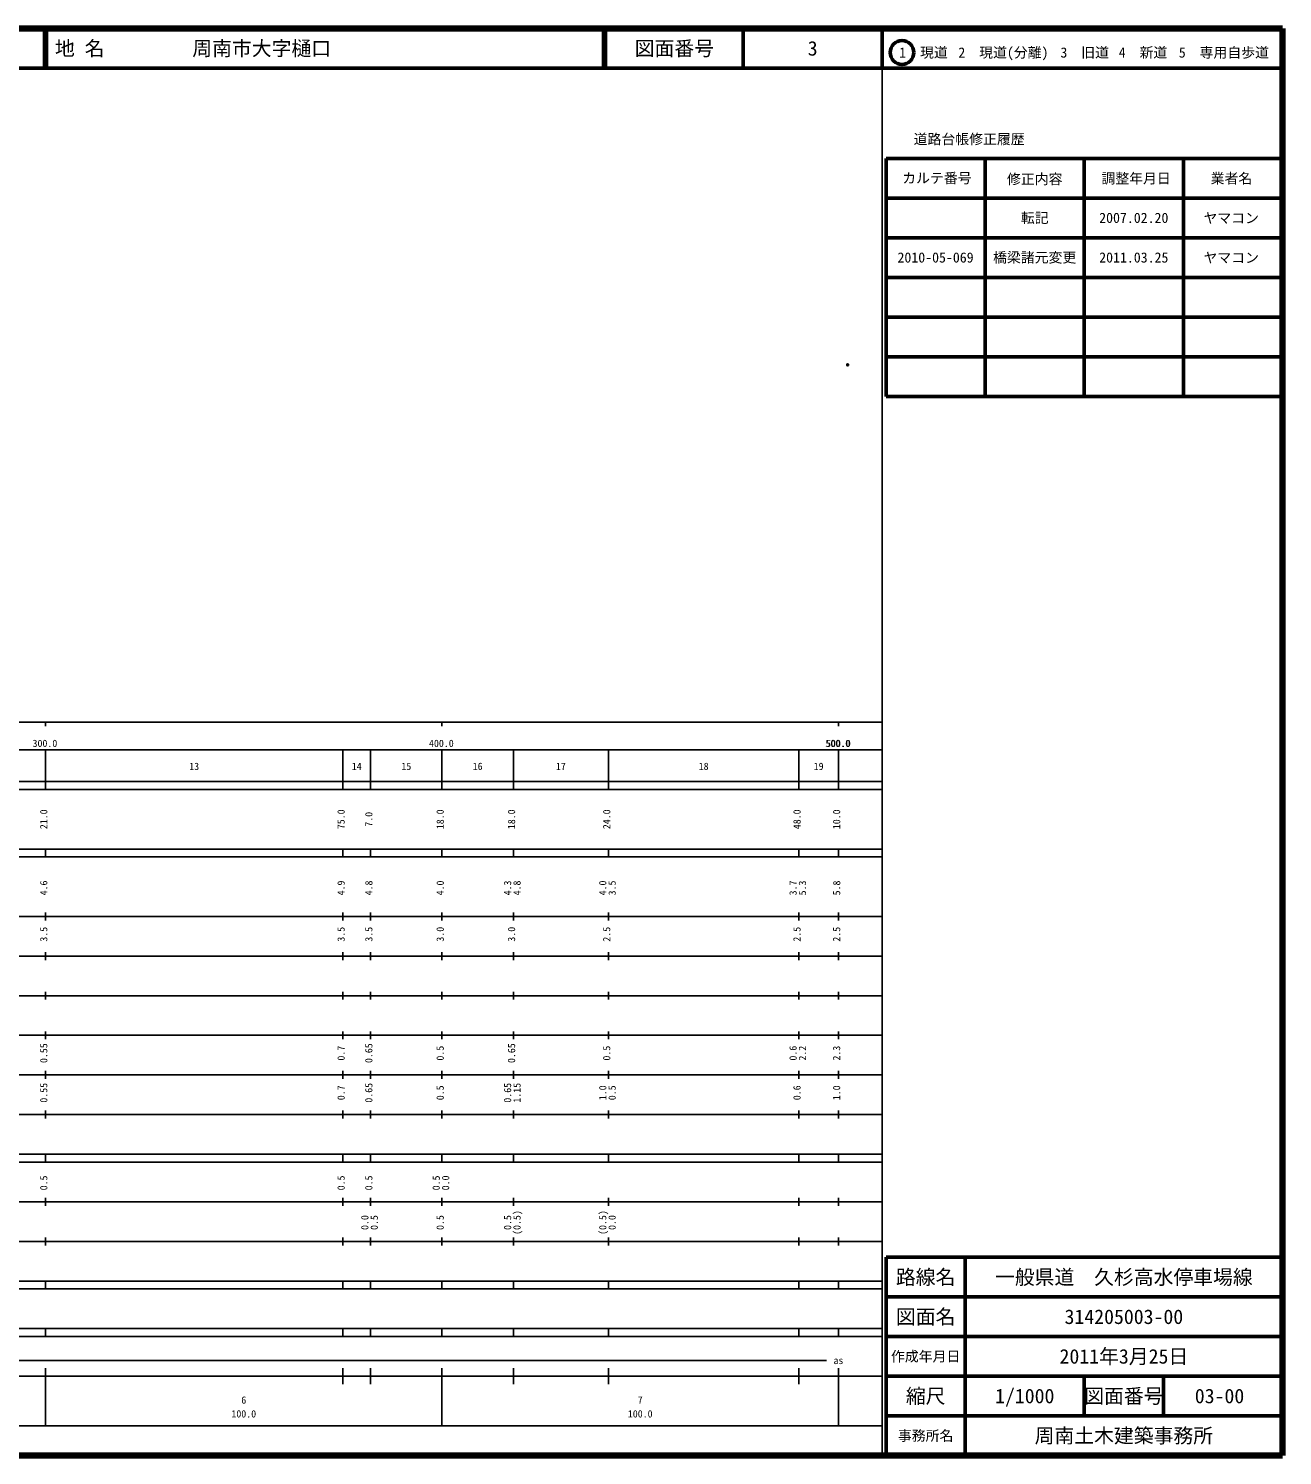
# Model space of a CAD drawing. Units: millimetres on the paper. Extents: x 40 to 680, y 20 to 380.
# Drawn here: x 363.7 to 680, y 20 to 380 of the extents above; entities that cross this region are included whole.
import ezdxf
from ezdxf.enums import TextEntityAlignment as Align

# ---------------------------------------------------------------- set-up
doc = ezdxf.new("R2010")
doc.units = ezdxf.units.MM
doc.header["$PDMODE"] = 32
doc.header["$PDSIZE"] = 0.5
doc.layers.add('M-OTRS', color=6, linetype='Continuous')
doc.layers.add('M-TTL-TXT', color=7, linetype='Continuous')
for name, color, linetype, lineweight in [('M-TTL', 2, 'Continuous', 140), ('M-TTL-BAND', 7, 'Continuous', 25), ('M-TTL-FRAM', 2, 'Continuous', 50), ('M-TTL-LINE', 7, 'Continuous', 50)]:
    doc.layers.add(name, color=color, linetype=linetype, lineweight=lineweight)
doc.styles.add('ＭＳ ゴシック', font='')
doc.styles.get('ＭＳ ゴシック').set_extended_font_data('MS Gothic')

msp = doc.modelspace()

# ---------------------------------------------------------------- linework, layer by layer
at = {"layer": 'M-OTRS'}
msp.add_point((570.326, 295.148), dxfattribs=at)
at = {"layer": 'M-TTL'}
for p, q in [((680, 380), (40, 380)), ((680, 20), (680, 380)), ((40, 20), (680, 20))]:
    msp.add_line(p, q, dxfattribs=at)
at = {"layer": 'M-TTL-BAND'}
for p, q in [((579, 20), (579, 370)), ((40, 205), (579, 205)), ((368, 205), (368, 204)), ((468, 205), (468, 204)), ((568, 205), (568, 204)), ((68, 198), (579, 198)), ((368, 188), (368, 198)), ((443, 188), (443, 198)), ((450, 188), (450, 198)), ((468, 188), (468, 198)), ((486, 188), (486, 198)), ((510, 188), (510, 198)), ((558, 188), (558, 198)), ((568, 188), (568, 198)), ((40, 190), (579, 190)), ((40, 188), (579, 188)), ((40, 173), (579, 173)), ((368, 171), (368, 173)), ((443, 171), (443, 173)), ((450, 171), (450, 173)), ((468, 171), (468, 173)), ((486, 171), (486, 173)), ((510, 171), (510, 173)), ((558, 171), (558, 173)), ((568, 171), (568, 173)), ((40, 171), (579, 171)), ((40, 156), (579, 156)), ((368, 155), (368, 157)), ((443, 155), (443, 157)), ((450, 155), (450, 157)), ((468, 155), (468, 157)), ((486, 155), (486, 157)), ((510, 155), (510, 157)), ((558, 155), (558, 157)), ((568, 155), (568, 157)), ((46, 146), (579, 146)), ((368, 145), (368, 147)), ((443, 145), (443, 147)), ((450, 145), (450, 147)), ((468, 145), (468, 147)), ((486, 145), (486, 147)), ((510, 145), (510, 147)), ((558, 145), (558, 147)), ((568, 145), (568, 147)), ((368, 135), (368, 137)), ((443, 135), (443, 137)), ((450, 135), (450, 137)), ((468, 135), (468, 137)), ((486, 135), (486, 137)), ((510, 135), (510, 137)), ((558, 135), (558, 137)), ((568, 135), (568, 137)), ((52, 136), (579, 136)), ((46, 126), (579, 126)), ((368, 125), (368, 127)), ((443, 125), (443, 127)), ((450, 125), (450, 127)), ((468, 125), (468, 127)), ((486, 125), (486, 127)), ((510, 125), (510, 127)), ((558, 125), (558, 127)), ((568, 125), (568, 127)), ((52, 116), (579, 116)), ((368, 115), (368, 117)), ((443, 115), (443, 117)), ((450, 115), (450, 117)), ((468, 115), (468, 117)), ((486, 115), (486, 117)), ((510, 115), (510, 117)), ((558, 115), (558, 117)), ((568, 115), (568, 117)), ((46, 106), (579, 106)), ((368, 105), (368, 107)), ((443, 105), (443, 107)), ((450, 105), (450, 107)), ((468, 105), (468, 107)), ((486, 105), (486, 107)), ((510, 105), (510, 107)), ((558, 105), (558, 107)), ((568, 105), (568, 107)), ((40, 96), (579, 96)), ((40, 94), (579, 94)), ((368, 94), (368, 96)), ((443, 94), (443, 96)), ((450, 94), (450, 96)), ((468, 94), (468, 96)), ((486, 94), (486, 96)), ((510, 94), (510, 96)), ((558, 94), (558, 96)), ((568, 94), (568, 96)), ((49, 84), (579, 84)), ((368, 83), (368, 85)), ((443, 83), (443, 85)), ((450, 83), (450, 85)), ((468, 83), (468, 85)), ((486, 83), (486, 85)), ((510, 83), (510, 85)), ((558, 83), (558, 85)), ((568, 83), (568, 85)), ((40, 74), (579, 74)), ((368, 73), (368, 75)), ((443, 73), (443, 75)), ((450, 73), (450, 75)), ((468, 73), (468, 75)), ((486, 73), (486, 75)), ((510, 73), (510, 75)), ((558, 73), (558, 75)), ((568, 73), (568, 75)), ((40, 64), (579, 64)), ((40, 62), (579, 62)), ((368, 62), (368, 64)), ((443, 62), (443, 64)), ((450, 62), (450, 64)), ((468, 62), (468, 64)), ((486, 62), (486, 64)), ((510, 62), (510, 64)), ((558, 62), (558, 64)), ((568, 62), (568, 64)), ((40, 52), (579, 52)), ((368, 50), (368, 52)), ((443, 50), (443, 52)), ((450, 50), (450, 52)), ((468, 50), (468, 52)), ((486, 50), (486, 52)), ((510, 50), (510, 52)), ((558, 50), (558, 52)), ((568, 50), (568, 52)), ((40, 50), (579, 50)), ((71, 44), (565, 44)), ((40, 40), (579, 40)), ((368, 27.5), (368, 42)), ((443, 38), (443, 42)), ((450, 38), (450, 42)), ((468, 27.5), (468, 42)), ((486, 38), (486, 42)), ((510, 38), (510, 42)), ((558, 38), (558, 42)), ((568, 27.5), (568, 42)), ((68, 27.5), (579, 27.5))]:
    msp.add_line(p, q, dxfattribs=at)
at = {"layer": 'M-TTL-FRAM'}
for p, q in [((580, 347.197), (580, 287.197)), ((580, 347.197), (680, 347.197)), ((580, 287.197), (680, 287.197)), ((680, 70), (580, 70)), ((580, 70), (580, 20))]:
    msp.add_line(p, q, dxfattribs=at)
at = {"layer": 'M-TTL-LINE'}
for p, q in [((367.75, 380), (367.75, 370)), ((368.25, 380), (368.25, 370)), ((508.747, 380), (508.747, 370)), ((509.247, 380), (509.247, 370)), ((543.997, 380), (543.997, 370)), ((579, 380), (579, 370)), ((40, 370), (680, 370)), ((605, 347.197), (605, 287.197)), ((630, 347.197), (630, 287.197)), ((655, 347.197), (655, 287.197)), ((580, 337.197), (680, 337.197)), ((580, 327.197), (680, 327.197)), ((580, 317.197), (680, 317.197)), ((580, 307.197), (680, 307.197)), ((580, 297.197), (680, 297.197)), ((600, 70), (600, 20)), ((680, 60), (580, 60)), ((680, 50), (580, 50)), ((680, 40), (580, 40)), ((630, 40), (630, 30)), ((650, 40), (650, 30)), ((680, 30), (580, 30))]:
    msp.add_line(p, q, dxfattribs=at)
msp.add_circle((584.031, 373.958), 3, dxfattribs=at)

# ---------------------------------------------------------------- texts
at = {"layer": 'M-TTL-BAND', "style": 'ＭＳ ゴシック'}
for s, p in [('300.0', (367.844, 198.195)), ('400.0', (467.844, 198.195)), ('500.0', (567.844, 198.195)), ('500.0', (568, 198.195)), ('13', (405.5, 192.405)), ('14', (446.5, 192.405)), ('15', (459, 192.405)), ('16', (477, 192.405)), ('17', (498, 192.405)), ('18', (534, 192.405)), ('19', (563, 192.405)), ('as', (568, 42.5)), ('6', (418, 32.523)), ('7', (518, 32.523)), ('100.0', (418, 29.033)), ('100.0', (518, 29.033))]:
    msp.add_text(s, height=1.833, dxfattribs=at).set_placement(p, align=Align.BOTTOM_CENTER)
for s, p in [('21.0', (369, 180.5)), ('75.0', (444, 180.5)), ('7.0', (451, 180.5)), ('18.0', (469, 180.5)), ('18.0', (487, 180.5)), ('24.0', (511, 180.5)), ('48.0', (559, 180.5)), ('10.0', (569, 180.5)), ('4.6', (369, 163.174)), ('4.9', (444, 163.174)), ('4.8', (451, 163.174)), ('4.0', (469, 163.174)), ('4.3', (486, 163.174)), ('4.8', (488.37, 163.174)), ('4.0', (510, 163.174)), ('3.5', (512.37, 163.174)), ('3.7', (558, 163.174)), ('5.3', (560.37, 163.174)), ('5.8', (569, 163.174)), ('3.5', (369, 151.5)), ('3.5', (444, 151.5)), ('3.5', (451, 151.5)), ('3.0', (469, 151.5)), ('3.0', (487, 151.5)), ('2.5', (511, 151.5)), ('2.5', (559, 151.5)), ('2.5', (569, 151.5)), ('0.55', (369, 121.5)), ('0.7', (444, 121.5)), ('0.65', (451, 121.5)), ('0.5', (469, 121.5)), ('0.65', (487, 121.5)), ('0.5', (511, 121.5)), ('0.6', (558, 121.5)), ('2.2', (560.37, 121.5)), ('2.3', (569, 121.5)), ('0.55', (369, 111.5)), ('0.7', (444, 111.5)), ('0.65', (451, 111.5)), ('0.5', (469, 111.5)), ('0.65', (486, 111.5)), ('1.15', (488.37, 111.5)), ('1.0', (510, 111.5)), ('0.5', (512.37, 111.5)), ('0.6', (559, 111.5)), ('1.0', (569, 111.5)), ('0.5', (369, 88.764)), ('0.5', (444, 88.764)), ('0.5', (451, 88.764)), ('0.5', (468, 88.764)), ('0.0', (470.37, 88.764)), ('0.0', (450, 78.764)), ('0.5', (452.37, 78.764)), ('0.5', (469, 78.764)), ('0.5', (486, 78.764)), ('(0.5)', (488.37, 78.764)), ('(0.5)', (510, 78.764)), ('0.0', (512.37, 78.764))]:
    msp.add_text(s, height=1.833, rotation=90, dxfattribs=at).set_placement(p, align=Align.BOTTOM_CENTER)
at = {"layer": 'M-TTL-TXT', "style": 'ＭＳ ゴシック'}
for s, p in [('地 名', (370.38, 375)), ('周南市大字樋口', (405.024, 375))]:
    msp.add_text(s, height=3.666, dxfattribs=at).set_placement(p, align=Align.MIDDLE_LEFT)
for s, height, p in [('図面番号', 3.666, (526.622, 375)), ('3', 3.666, (561.497, 375)), ('1\u3000現道', 2.566, (589.448, 373.958)), ('2\u3000現道(分離)', 2.566, (609.619, 373.958)), ('3\u3000旧道', 2.566, (630.121, 373.958)), ('4\u3000新道', 2.566, (644.824, 373.958)), ('5\u3000専用自歩道', 2.566, (665.228, 373.958)), ('道路台帳修正履歴', 2.566, (600.968, 352.113)), ('カルテ番号', 2.566, (592.839, 342.277)), ('修正内容', 2.566, (617.509, 342.023)), ('調整年月日', 2.566, (643.089, 342.197)), ('業者名', 2.566, (667.134, 342.197)), ('転記', 2.566, (617.5, 332.245)), ('2007.02.20', 2.566, (642.5, 332.245)), ('ヤマコン', 2.566, (667.077, 332.189)), ('2010-05-069', 2.566, (592.5, 322.245)), ('橋梁諸元変更', 2.566, (617.5, 322.245)), ('2011.03.25', 2.566, (642.5, 322.245)), ('ヤマコン', 2.566, (667.077, 322.189)), ('路線名', 3.666, (590, 65)), ('路線名', 3.666, (590, 65)), ('一般県道\u3000久杉高水停車場線', 3.666, (640, 65)), ('図面名', 3.666, (590, 55)), ('図面名', 3.666, (590, 55)), ('314205003-00', 3.666, (640, 55)), ('2011年3月25日', 3.666, (640, 45)), ('作成年月日', 2.566, (590, 45)), ('作成年月日', 2.566, (590, 45)), ('縮尺', 3.666, (590, 35)), ('縮尺', 3.666, (590, 35)), ('1/1000', 3.666, (615, 35)), ('図面番号', 3.666, (640, 35)), ('図面番号', 3.666, (640, 35)), ('03-00', 3.666, (664.125, 35)), ('事務所名', 2.566, (590, 25)), ('事務所名', 2.566, (590, 25)), ('周南土木建築事務所', 3.666, (640, 25))]:
    msp.add_text(s, height=height, dxfattribs=at).set_placement(p, align=Align.MIDDLE_CENTER)

doc.saveas('drawing.dxf')
